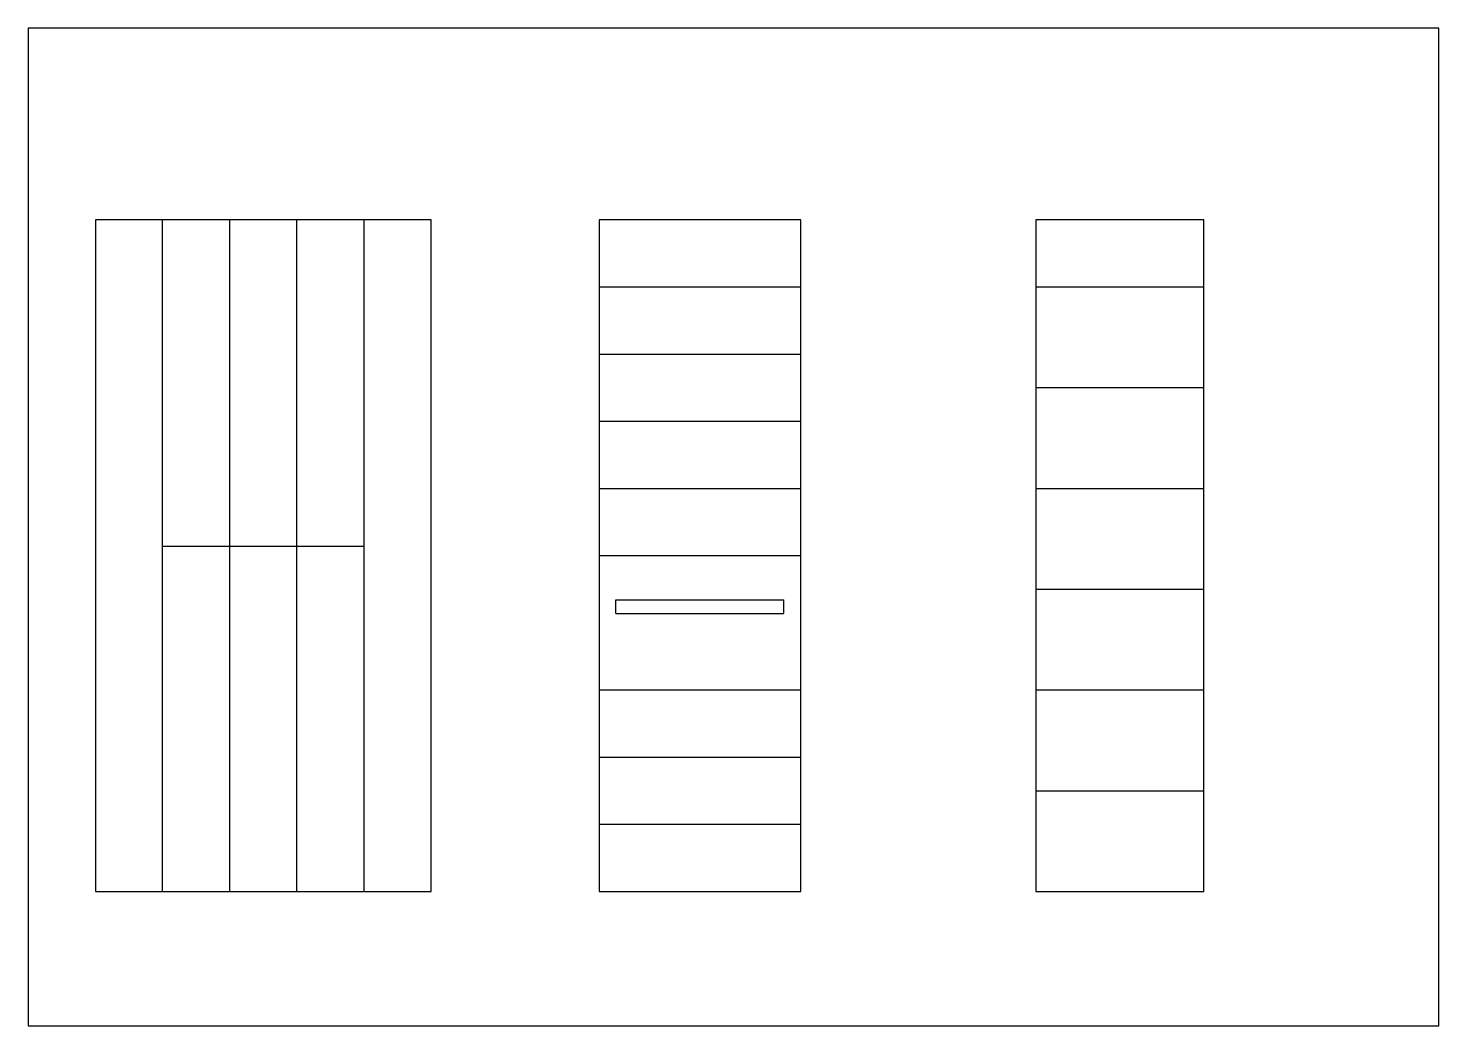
# Model space of a CAD drawing. Extents: x 0 to 420, y 0 to 297.
import ezdxf

# ---------------------------------------------------------------- set-up
doc = ezdxf.new("R2010")
doc.units = 0

# ---------------------------------------------------------------- blocks, each defined once
blk = doc.blocks.new('FRAME')
for p, q in [((420, 297), (0, 297)), ((0, 297), (0, 0)), ((420, 0), (420, 297)), ((0, 0), (420, 0))]:
    blk.add_line(p, q)
blk = doc.blocks.new('FRONT_NEW')
for p, q in [((100, 200), (0, 200)), ((0, 200), (0, 0)), ((20, 0), (20, 200)), ((40, 0), (40, 200)), ((60, 0), (60, 200)), ((80, 0), (80, 200)), ((100, 0), (100, 200)), ((20, 102.772), (80, 102.772)), ((20, 100.772), (20, 102.772)), ((80, 100.772), (80, 102.772)), ((0, 0), (100, 0))]:
    blk.add_line(p, q)
blk = doc.blocks.new('SECTION_NEW')
for p, q in [((60, 200), (0, 200)), ((0, 200), (0, 0)), ((60, 0), (60, 200)), ((0, 180), (60, 180)), ((0, 160), (60, 160)), ((0, 140), (60, 140)), ((0, 120), (60, 120)), ((0, 100), (60, 100)), ((5, 86.772), (55, 86.772)), ((5, 82.772), (5, 86.772)), ((55, 82.772), (55, 86.772)), ((5, 82.772), (55, 82.772)), ((0, 60), (60, 60)), ((0, 40), (60, 40)), ((0, 20), (60, 20)), ((0, 0), (60, 0))]:
    blk.add_line(p, q)

msp = doc.modelspace()

# ---------------------------------------------------------------- linework, layer by layer
for p, q in [((350, 240), (300, 240)), ((300, 240), (300, 40)), ((350, 40), (350, 240)), ((300, 220), (350, 220)), ((300, 190), (350, 190)), ((300, 160), (350, 160)), ((300, 130), (350, 130)), ((300, 100), (350, 100)), ((300, 70), (350, 70)), ((300, 40), (350, 40))]:
    msp.add_line(p, q)

# ---------------------------------------------------------------- block references
for name, p in [('FRAME', (0, 0)), ('FRONT_NEW', (20, 40)), ('SECTION_NEW', (170, 40))]:
    msp.add_blockref(name, p)

doc.saveas('drawing.dxf')
